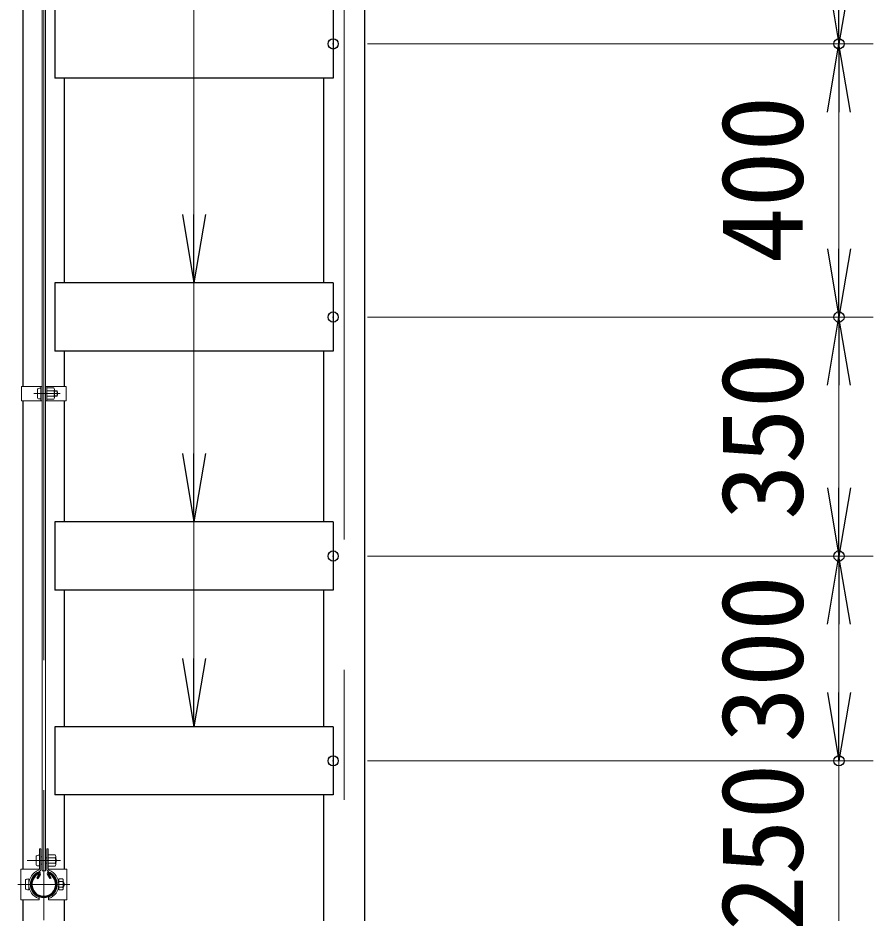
# Model space of a CAD drawing. Units: millimetres, scale not verified. Extents: x -10499 to 10501, y -7424 to 7426.
# Drawn here: x -2362 to -1109, y -3617 to -2306 of the extents above; entities that cross this region are included whole.
import ezdxf
from ezdxf.enums import TextEntityAlignment as Align

# ---------------------------------------------------------------- set-up
doc = ezdxf.new("R2010")
doc.units = ezdxf.units.MM
doc.header["$LTSCALE"] = 30
doc.header["$PDMODE"] = 32
doc.header["$PDSIZE"] = 15
doc.linetypes.add('USER1', pattern=[50.8, 31.75, -6.35, 6.35, -6.35])
for name, color, linetype, lineweight in [('0-1_D-STR1', 1, 'Continuous', 25), ('0-4_D-BMK', 2, 'USER1', 13), ('0-5_D-STR3', 3, 'Continuous', 13), ('0-7_D-STR-DIM', 7, 'Continuous', 13), ('0-B_D-STR-TXT', 7, 'Continuous', 13)]:
    doc.layers.add(name, color=color, linetype=linetype, lineweight=lineweight)
doc.layers.add('0-8_0', color=7, linetype='Continuous')
doc.layers.add('0-9_Defpoints', color=8, linetype='Continuous')
doc.styles.add('ＭＳ ゴシック', font='')
doc.styles.get('ＭＳ ゴシック').set_extended_font_data('MS Gothic')

# ---------------------------------------------------------------- blocks, each defined once
blk = doc.blocks.new('_Open')
at = {"layer": '0-8_0'}
blk.add_line((-30, 5), (0, 0), dxfattribs=at)
blk.add_lwpolyline([(-30, -5), (0, 0), (-30, 0)], dxfattribs=at)

msp = doc.modelspace()

# ---------------------------------------------------------------- linework, layer by layer
at = {"layer": '0-1_D-STR1'}
for p, q in [((-1854.23, -4544.43), (-1854.23, 3764.57)), ((-2354.73, -2845.93), (-2354.73, -2129.93)), ((-2308.48, -2294.43), (-2308.48, -2394.43)), ((-1900.48, -2294.43), (-1900.48, -2394.43)), ((-1900.48, -2394.43), (-2308.48, -2394.43)), ((-2294.23, -2694.43), (-2294.23, -2394.43)), ((-1914.73, -2394.43), (-1914.73, -2694.43)), ((-1900.48, -2694.43), (-2308.48, -2694.43)), ((-2308.48, -2694.43), (-2308.48, -2794.43)), ((-1900.48, -2694.43), (-1900.48, -2794.43)), ((-1900.48, -2794.43), (-2308.48, -2794.43)), ((-2294.23, -2845.93), (-2294.23, -2794.43)), ((-1914.73, -2794.43), (-1914.73, -3044.43)), ((-2354.73, -3552.88), (-2354.73, -2866.93)), ((-2294.23, -3044.43), (-2294.23, -2866.93)), ((-1900.48, -3044.43), (-2308.48, -3044.43)), ((-2308.48, -3044.43), (-2308.48, -3144.43)), ((-1900.48, -3044.43), (-1900.48, -3144.43)), ((-1900.48, -3144.43), (-2308.48, -3144.43)), ((-2294.23, -3344.43), (-2294.23, -3144.43)), ((-1914.73, -3144.43), (-1914.73, -3344.43)), ((-1900.48, -3344.43), (-2308.48, -3344.43)), ((-2308.48, -3344.43), (-2308.48, -3444.43)), ((-1900.48, -3344.43), (-1900.48, -3444.43)), ((-1900.48, -3444.43), (-2308.48, -3444.43)), ((-2294.23, -3552.88), (-2294.23, -3444.43)), ((-1914.73, -3444.43), (-1914.73, -4544.43)), ((-2331.15, -3560.05), (-2334.66, -3566.13)), ((-2334.66, -3566.13), (-2333.27, -3566.93)), ((-2329.76, -3560.85), (-2333.27, -3566.93)), ((-2319.19, -3560.85), (-2315.68, -3566.93)), ((-2317.8, -3560.05), (-2314.29, -3566.13)), ((-2314.29, -3566.13), (-2315.68, -3566.93)), ((-2354.73, -4544.43), (-2354.73, -3597.88)), ((-2294.23, -4544.43), (-2294.23, -3597.88))]:
    msp.add_line(p, q, dxfattribs=at)
for centre, radius, start, end in [((-2324.48, -3575.38), 19.05, 114.32478, 65.67522), ((-2324.48, -3575.38), 17.45, 114.32478, 65.67522), ((-2331.5, -3559.85), 2, 330, 114.32478), ((-2331.5, -3559.85), 0.401, 330, 114.32478), ((-2317.46, -3559.85), 2, 65.67522, 210), ((-2317.46, -3559.85), 0.401, 65.67522, 210)]:
    msp.add_arc(centre, radius, start, end, dxfattribs=at)
at = {"layer": '0-4_D-BMK'}
for p, q in [((-2324.48, 5325.57), (-2324.48, -4594.43)), ((-1884.48, -4594.43), (-1884.48, 3803.84)), ((-2339.03, -2856.43), (-2300.43, -2856.43)), ((-2348.92, -3540.38), (-2300.04, -3540.38)), ((-2362.44, -3575.38), (-2286.51, -3575.38))]:
    msp.add_line(p, q, dxfattribs=at)
at = {"layer": '0-5_D-STR3'}
for p, q in [((-2326.73, -683.48), (-2326.73, -3555.38)), ((-2322.23, -683.48), (-2322.23, -3555.38)), ((-2357.03, -2845.93), (-2357.03, -2866.93)), ((-2326.73, -2845.93), (-2357.03, -2845.93)), ((-2333.83, -2849.93), (-2333.83, -2862.93)), ((-2329.03, -2845.93), (-2329.03, -2866.93)), ((-2329.03, -2848.43), (-2329.03, -2864.43)), ((-2322.23, -2845.93), (-2291.93, -2845.93)), ((-2319.93, -2845.93), (-2319.93, -2866.93)), ((-2309.93, -2848.33), (-2319.93, -2848.33)), ((-2319.93, -2848.33), (-2319.93, -2864.53)), ((-2309.93, -2852.38), (-2319.93, -2852.38)), ((-2308.93, -2850.2), (-2308.93, -2862.55)), ((-2308.93, -2852.43), (-2305.03, -2852.43)), ((-2308.93, -2853.11), (-2304.7, -2853.11)), ((-2305.03, -2852.43), (-2305.03, -2860.43)), ((-2291.93, -2845.93), (-2291.93, -2866.93)), ((-2326.73, -2866.93), (-2357.03, -2866.93)), ((-2322.23, -2866.93), (-2291.93, -2866.93)), ((-2309.93, -2860.48), (-2319.93, -2860.48)), ((-2309.93, -2864.53), (-2319.93, -2864.53)), ((-2308.93, -2859.76), (-2304.7, -2859.76)), ((-2308.93, -2860.43), (-2305.03, -2860.43)), ((-2330.98, -3523.38), (-2330.98, -3552.95)), ((-2330.98, -3523.38), (-2328.68, -3523.38)), ((-2328.68, -3523.38), (-2328.68, -3552.95)), ((-2320.28, -3523.38), (-2320.28, -3552.95)), ((-2320.28, -3523.38), (-2317.98, -3523.38)), ((-2317.98, -3523.38), (-2317.98, -3552.95)), ((-2335.78, -3533.88), (-2335.78, -3546.88)), ((-2326.98, -3535.07), (-2328.68, -3535.07)), ((-2326.98, -3535.07), (-2326.98, -3545.7)), ((-2326.98, -3536.38), (-2326.73, -3536.38)), ((-2322.23, -3536.38), (-2320.28, -3536.38)), ((-2307.98, -3532.28), (-2317.98, -3532.28)), ((-2307.98, -3536.33), (-2317.98, -3536.33)), ((-2317.98, -3536.38), (-2317.78, -3536.38)), ((-2306.98, -3534.15), (-2306.98, -3546.5)), ((-2306.98, -3536.38), (-2306.98, -3544.38)), ((-2306.98, -3537.06), (-2306.65, -3537.06)), ((-2358.13, -3552.88), (-2330.98, -3552.88)), ((-2358.13, -3552.88), (-2358.13, -3597.88)), ((-2326.98, -3545.7), (-2328.68, -3545.7)), ((-2326.98, -3544.38), (-2326.73, -3544.38)), ((-2322.23, -3544.38), (-2320.28, -3544.38)), ((-2317.98, -3544.38), (-2317.78, -3544.38)), ((-2307.98, -3544.43), (-2317.98, -3544.43)), ((-2307.98, -3548.48), (-2317.98, -3548.48)), ((-2317.98, -3552.88), (-2290.83, -3552.88)), ((-2306.98, -3543.71), (-2306.65, -3543.71)), ((-2290.83, -3552.88), (-2290.83, -3597.88)), ((-2326.73, -3555.38), (-2322.23, -3555.38)), ((-2351.28, -3568.88), (-2351.28, -3581.88)), ((-2346.48, -3567.38), (-2346.48, -3583.38)), ((-2346.11, -3571.38), (-2346.48, -3571.38)), ((-2302.48, -3571.38), (-2302.84, -3571.38)), ((-2296.98, -3567.28), (-2302.48, -3567.28)), ((-2302.48, -3567.28), (-2302.48, -3583.48)), ((-2296.98, -3571.33), (-2302.48, -3571.33)), ((-2295.98, -3569.15), (-2295.98, -3581.5)), ((-2295.98, -3571.38), (-2295.48, -3571.38)), ((-2295.98, -3571.38), (-2295.48, -3571.38)), ((-2295.98, -3572.06), (-2295.15, -3572.06)), ((-2295.98, -3578.71), (-2295.15, -3578.71)), ((-2295.48, -3571.38), (-2295.48, -3579.38)), ((-2346.11, -3579.38), (-2346.48, -3579.38)), ((-2302.48, -3579.38), (-2302.84, -3579.38)), ((-2296.98, -3579.43), (-2302.48, -3579.43)), ((-2296.98, -3583.48), (-2302.48, -3583.48)), ((-2295.98, -3579.38), (-2295.48, -3579.38)), ((-2295.98, -3579.38), (-2295.48, -3579.38)), ((-2358.13, -3597.88), (-2331.18, -3597.88)), ((-2331.18, -3593.91), (-2331.96, -3596.07)), ((-2331.18, -3593.91), (-2331.18, -3597.88)), ((-2317.78, -3593.91), (-2317.78, -3597.88)), ((-2317.78, -3593.91), (-2316.99, -3596.07)), ((-2317.78, -3597.88), (-2290.83, -3597.88))]:
    msp.add_line(p, q, dxfattribs=at)
for centre, radius, start, end in [((-2317.63, -2856.43), 8.7, 332.26063, 27.73937), ((-2311.46, -2850.36), 2.54, 307.21089, 52.78911), ((-2312.53, -2856.43), 8.5, 331.92751, 28.07249), ((-2311.48, -2862.51), 2.55, 307.42505, 52.57495), ((-2315.68, -3540.38), 8.7, 332.26063, 27.73937), ((-2309.51, -3534.31), 2.54, 307.21089, 52.78911), ((-2314.48, -3540.38), 8.5, 331.92751, 28.07249), ((-2332.98, -3552.95), 2, 297.27961, 0), ((-2332.98, -3552.95), 4.3, 294.96438, 0), ((-2315.98, -3552.95), 4.3, 180, 245.03562), ((-2315.98, -3552.95), 2, 180, 242.72039), ((-2309.53, -3546.46), 2.55, 307.42505, 52.57495), ((-2324.48, -3575.38), 22, 110.1633, 250.11694), ((-2324.48, -3575.38), 19.7, 109.83718, 250.11694), ((-2324.48, -3575.38), 19.7, 289.88306, 70.16282), ((-2324.48, -3575.38), 22, 289.88306, 69.8367), ((-2304.68, -3575.38), 8.7, 332.26063, 27.73937), ((-2298.51, -3569.31), 2.54, 307.21089, 52.78911), ((-2302.98, -3575.38), 8.5, 331.92751, 28.07249), ((-2298.53, -3581.46), 2.55, 307.42505, 52.57495)]:
    msp.add_arc(centre, radius, start, end, dxfattribs=at)
for centre, start_param, end_param in [((-2329.03, -2849.93), 1.5707963, 3.1415927), ((-2329.03, -2862.93), 3.1415927, 4.712389), ((-2330.98, -3533.88), 1.5707963, 3.1415927), ((-2330.98, -3546.88), 3.1415927, 4.712389), ((-2346.48, -3568.88), 1.5707963, 3.1415927), ((-2346.48, -3581.88), 3.1415927, 4.712389)]:
    msp.add_ellipse(centre, major_axis=(4.8, 0), ratio=0.3125, start_param=start_param, end_param=end_param, dxfattribs=at)
at = {"layer": '0-7_D-STR-DIM'}
for p, q in [((-1850.48, -2344.43), (-1109.48, -2344.43)), ((-1850.48, -2344.43), (-1109.48, -2344.43)), ((-1159.48, -2644.43), (-1159.48, -2444.43)), ((-1850.48, -2744.43), (-1109.48, -2744.43)), ((-1850.48, -2744.43), (-1109.48, -2744.43)), ((-1159.48, -2994.43), (-1159.48, -2844.43)), ((-1850.48, -3094.43), (-1109.48, -3094.43)), ((-1850.48, -3094.43), (-1109.48, -3094.43)), ((-1159.48, -3294.43), (-1159.48, -3194.43)), ((-1159.48, -3294.43), (-1159.48, -3194.43)), ((-1850.48, -3394.43), (-1109.48, -3394.43)), ((-1850.48, -3394.43), (-1109.48, -3394.43)), ((-1159.48, -3644.43), (-1159.48, -3394.43))]:
    msp.add_line(p, q, dxfattribs=at)
at = {"layer": '0-9_Defpoints'}
for p in [(-1900.48, -2344.43), (-1900.48, -2344.43), (-1159.48, -2344.43), (-1159.48, -2344.43), (-1900.48, -2744.43), (-1900.48, -2744.43), (-1159.48, -2744.43), (-1900.48, -3094.43), (-1900.48, -3094.43), (-1159.48, -3094.43), (-1900.48, -3394.43), (-1159.48, -3394.43)]:
    msp.add_point(p, dxfattribs=at)
at = {"layer": '0-B_D-STR-TXT'}
for q in [(-2104.48, -3342.43), (-2104.48, -2692.43), (-2104.48, -3042.43)]:
    msp.add_line((-2104.48, 2415.49), q, dxfattribs=at)

# ---------------------------------------------------------------- block references
at = {"layer": '0-7_D-STR-DIM', "xscale": 3.333333, "yscale": 3.333333}
for p, rotation in [((-1159.48, -2344.43), 270), ((-1159.48, -2344.43), 90), ((-1159.48, -2744.43), 270), ((-1159.48, -2744.43), 90), ((-1159.48, -3094.43), 270), ((-1159.48, -3094.43), 90), ((-1159.48, -3394.43), 270), ((-1159.48, -3394.43), 270)]:
    msp.add_blockref('_Open', p, dxfattribs=dict(at, rotation=rotation))
at = {"layer": '0-B_D-STR-TXT', "xscale": 3.333333, "yscale": 3.333333, "rotation": 270}
for p in [(-2104.48, -2694.43), (-2104.48, -3044.43), (-2104.48, -3344.43)]:
    msp.add_blockref('_Open', p, dxfattribs=at)

# ---------------------------------------------------------------- texts
at = {"layer": '0-7_D-STR-DIM', "style": 'ＭＳ ゴシック'}
for s, p in [('400', (-1176.35, -2665.68)), ('350', (-1176.35, -3041.62)), ('300', (-1176.34, -3367.88)), ('250', (-1176.34, -3643.83))]:
    msp.add_text(s, height=120.3, rotation=90, dxfattribs=at).set_placement(p, align=Align.BOTTOM_LEFT)

doc.saveas('drawing.dxf')
